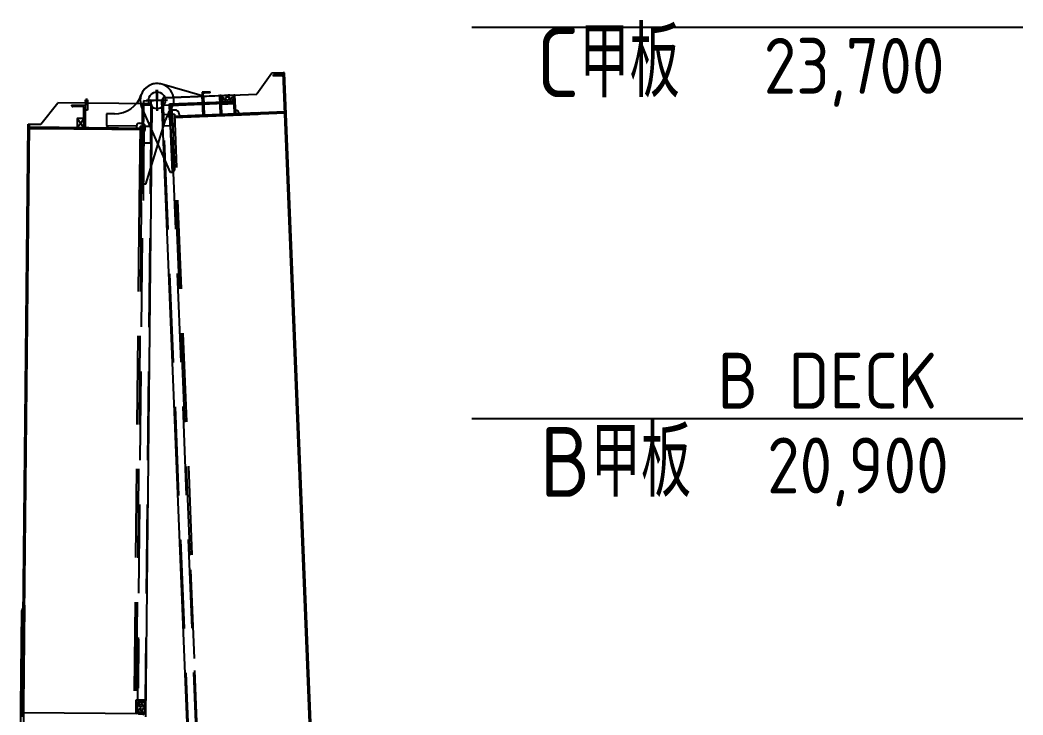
# Model space of a CAD drawing. Header units: millimetres. Extents: x -1838618 to -1600818, y -1770412 to -1553248.
# Drawn here: x -1799143 to -1791965, y -1644065 to -1639095 of the extents above; entities that cross this region are included whole.
import ezdxf

# ---------------------------------------------------------------- set-up
doc = ezdxf.new("R2010")
doc.units = ezdxf.units.MM
doc.header["$LTSCALE"] = 100
for name, pattern in [('$3$CENTER2', [28.575, 19.05, -3.175, 3.175, -3.175]), ('P2-1 SIDE$0$DASHED2', [9.525, 6.35, -3.175]), ('P2-1 SIDE$0$PHANTOM', [63.5, 31.75, -6.35, 6.35, -6.35, 6.35, -6.35]), ('P2-2 SIDE$0$DASHED2', [9.525, 6.35, -3.175]), ('P2-2 SIDE$0$PHANTOM', [63.5, 31.75, -6.35, 6.35, -6.35, 6.35, -6.35])]:
    doc.linetypes.add(name, pattern=pattern)
for name, color, linetype in [('$3$K1-CEN', 1, '$3$CENTER2'), ('K1-DIM', 1, 'Continuous'), ('P2-1 SIDE$0$HATCH', 42, 'Continuous'), ('P2-1 SIDE$0$K1-COMP_L', 140, 'P2-1 SIDE$0$PHANTOM'), ('P2-1 SIDE$0$K1-DASH', 2, 'P2-1 SIDE$0$DASHED2'), ('P2-1 SIDE$0$K1-DIM', 1, 'Continuous'), ('P2-2 SIDE$0$HATCH', 42, 'Continuous'), ('P2-2 SIDE$0$K1-COMP_L', 140, 'P2-2 SIDE$0$PHANTOM'), ('P2-2 SIDE$0$K1-DASH', 2, 'P2-2 SIDE$0$DASHED2'), ('P2-2 SIDE$0$K1-DIM', 1, 'Continuous')]:
    doc.layers.add(name, color=color, linetype=linetype)
doc.styles.get("Standard").update_dxf_attribs({"font": 'gbenor.shx', "width": 0.9, "bigfont": 'gbcbig.shx'})

# ---------------------------------------------------------------- blocks, each defined once
blk = doc.blocks.new('A$C76446EFD')
at = {"layer": '$3$K1-CEN', "color": 136}
for p, q in [((-12455.6, 8501.6), (-12461.7, 8651.5)), ((-12457.7, 8651.5), (-12459.3, 8501.5)), ((-12533.6, 8573.5), (-12383.7, 8579.6)), ((-12383.5, 8575.7), (-12533.5, 8577.3))]:
    blk.add_line(p, q, dxfattribs=at)
at = {"color": 136}
for p, q in [((-11635.8, 8770.1), (-11744.9, 8620.6)), ((-11555.9, 8773.4), (-11635.8, 8770.1)), ((-11545.9, 8773.8), (-11555.9, 8773.4)), ((-11318.2, 2930.2), (-11555.9, 8773.4)), ((-11308.2, 2930.6), (-11545.9, 8773.8)), ((-12134.7, 8607.7), (-12425.3, 8691.8)), ((-12404.3, 8593.7), (-11744.9, 8620.6)), ((-13290.3, 8405), (-13168.7, 8558.8)), ((-12513.7, 8552.1), (-13168.7, 8558.8)), ((-12190.8, 2852.7), (-12423.5, 8572.9)), ((-12129.1, 8469.8), (-12134.7, 8607.7)), ((-12126.7, 8608.8), (-12121.1, 8470.2)), ((-12819.5, 8480.2), (-12820.4, 8395.2)), ((-12763.5, 8479.6), (-12819.5, 8480.2)), ((-12362.6, 8060), (-12568.5, 8528.2)), ((-12538.6, 4167.1), (-12493.9, 8531.9)), ((-12349.5, 8475.9), (-12419.4, 8473)), ((-12352.1, 8540.8), (-12415.1, 8538.3)), ((-12349.5, 8475.9), (-12352.1, 8540.8)), ((-12330.7, 8506.7), (-12350.7, 8505.8)), ((-12334.5, 8476.5), (-12349.5, 8475.9)), ((-12337.5, 8476.4), (-12349.5, 8475.9)), ((-12349.5, 8475.9), (-12334, 8096.2)), ((-12334.5, 8476.5), (-12319, 8096.8)), ((-11734.4, 8485.9), (-12333.9, 8461.5)), ((-11734, 8475.9), (-12333.5, 8451.5)), ((-12299.5, 8477.9), (-12298.9, 8462.9)), ((-11900.3, 8506.2), (-11899.1, 8476.2)), ((-11869.1, 8477.4), (-11899.1, 8476.2)), ((-11734.4, 8485.9), (-11734, 8475.9)), ((-13423.6, 4166.1), (-13380.3, 8405.9)), ((-13413.3, 4196), (-13370.3, 8405.8)), ((-13380.3, 8405.9), (-13370.3, 8405.8)), ((-13370.3, 8405.8), (-13290.3, 8405)), ((-13029.9, 8446.3), (-13030.5, 8382.3)), ((-13026.8, 8449.3), (-12982.8, 8448.9)), ((-12979.9, 8445.8), (-12980.5, 8381.8)), ((-12585.2, 8412.8), (-12565.2, 8412.6)), ((-12539.6, 7977.3), (-12398.2, 8437.4)), ((-12348.9, 8460.9), (-12363.9, 8460.3)), ((-12363.9, 8460.3), (-12349.6, 8110.6)), ((-12347.6, 8060.6), (-12363.4, 8449.3)), ((-12348.3, 8445.9), (-12333.2, 8076.2)), ((-12129.1, 8469.8), (-12298.9, 8462.9)), ((-13180.5, 8383.9), (-13180.6, 8373.9)), ((-13180.6, 8373.9), (-12580.6, 8367.7)), ((-13180.5, 8383.9), (-12580.5, 8377.7)), ((-13027.5, 8379.3), (-12983.5, 8378.9)), ((-12820.4, 8395.2), (-12605.4, 8393)), ((-12820.4, 8395.2), (-12805.5, 8380)), ((-12805.5, 8380), (-12605.5, 8378)), ((-12605.4, 8393), (-12605.5, 8378)), ((-12580.4, 8392.7), (-12586, 7844.8)), ((-12580.4, 8392.7), (-12565.4, 8392.6)), ((-12571, 7844.6), (-12565.4, 8392.6)), ((-12565.9, 8342.6), (-12569.5, 7992.6)), ((-12565.5, 8377.6), (-12550.5, 8377.4)), ((-12565.4, 8392.6), (-12495.4, 8391.9)), ((-12555.8, 7859.5), (-12550.5, 8377.4)), ((-12554.6, 7977.5), (-12550.8, 8349.2)), ((-12545.4, 8392.4), (-12545.7, 8362.4)), ((-12347.6, 8060.6), (-12362.6, 8060)), ((-12334.6, 8111.2), (-12349.6, 8110.6)), ((-12347.6, 8060.6), (-12333.2, 8076.2)), ((-12554.6, 7977.5), (-12569.5, 7992.6)), ((-12539.6, 7977.3), (-12554.6, 7977.5)), ((-13415.5, 4961.5), (-13425.9, 4926.2)), ((-13419, 3636.1), (-13405.4, 4966)), ((-13407.4, 4966), (-13415.5, 4961.5)), ((-13407.4, 4968), (-13415.4, 4972.7)), ((-13407.4, 4968), (-13413.4, 4971.5)), ((-13407.4, 4968), (-13405.4, 4968)), ((-13407.4, 4968), (-13405.4, 4968)), ((-13407.4, 4966), (-13405.4, 4966)), ((-13405.4, 4966), (-13407.4, 4966)), ((-13439, 3634.7), (-13425.9, 4926.2)), ((-12617.7, 4737.9), (-12621.6, 4358)), ((-12602.7, 4737.8), (-12617.7, 4737.9)), ((-12606.6, 4357.8), (-12602.7, 4737.8)), ((-12587.9, 4722.6), (-12602.9, 4722.8)), ((-12602.9, 4722.8), (-12587.9, 4722.6)), ((-12591.5, 4372.6), (-12587.9, 4722.6)), ((-12606.6, 4357.8), (-12621.6, 4358)), ((-12591.5, 4372.6), (-12606.5, 4372.8)), ((-12606.5, 4372.8), (-12591.5, 4372.6)), ((-12608.4, 4187.8), (-12607.3, 4287.8)), ((-12607.3, 4287.8), (-12544.3, 4287.2)), ((-12599.5, 4268.7), (-12600.3, 4198.3)), ((-12555, 4279.3), (-12588.4, 4279.6)), ((-12538.4, 4187.1), (-13413.3, 4196))]:
    blk.add_line(p, q, dxfattribs=at)
for centre in [(-12458.7, 8576.5), (-12458.5, 8576.5)]:
    blk.add_circle(centre, 60, dxfattribs=at)
for centre, radius, start, end in [((-12458.7, 8576.5), 120, 73.86631, 203.74005), ((-12458.5, 8576.5), 120, 321.79931, 161.20437), ((-12761.4, 8679.6), 200, 269.41432, 341.20437), ((-12513.9, 8532.1), 20, 359.41432, 89.41432), ((-12403.5, 8573.8), 20, 92.3296, 182.3296), ((-12207, 8378.6), 200, 141.79931, 162.91228), ((-12349.5, 8475.9), 30, 92.3296, 272.3296), ((-12329.5, 8476.7), 30, 2.3296, 92.3296), ((-11899.1, 8476.2), 30, 2.3296, 92.3296), ((-13026.9, 8446.3), 3, 89.41432, 179.41432), ((-12982.9, 8445.9), 3, 359.41432, 89.41432), ((-12585.4, 8392.8), 20, 89.41432, 179.41432), ((-12565.4, 8392.6), 20, 359.41432, 89.41432), ((-13027.5, 8382.3), 3, 179.41432, 269.41432), ((-12983.5, 8381.9), 3, 269.41432, 359.41432), ((-12565.7, 8362.6), 20, 269.41432, 359.41432), ((-12588.5, 4268.6), 11, 89.41432, 179.41432), ((-12554.9, 4290.3), 11, 269.41432, 343.5877), ((-12611.3, 4198.4), 11, 285.24094, 359.41432)]:
    blk.add_arc(centre, radius, start, end, dxfattribs=at)
blk.add_open_spline([(-13415.4, 4972.7), (-13416.1, 4971.3), (-13418.7, 4967.1), (-13416.2, 4963.6), (-13415.5, 4961.5)], degree=3, knots=[0, 0, 0, 0, 4.406257, 9.373025, 9.373025, 9.373025, 9.373025], dxfattribs=at)
at = {"layer": 'K1-DIM', "color": 136}
for p, q in [((-12599.5, 4269.7), (-12600.3, 4197.7)), ((-12589.4, 4279.6), (-12599.5, 4269.7)), ((-12589.6, 4259.6), (-12589.7, 4250.6)), ((-12565.4, 4279.4), (-12589.4, 4279.6)), ((-12567.6, 4267.3), (-12577.7, 4269.3)), ((-12565.4, 4279.4), (-12549.4, 4283.4)), ((-12549, 4269.7), (-12555.3, 4271.9)), ((-12552.2, 4277.7), (-12555.2, 4276.6)), ((-12549.4, 4281.4), (-12549.4, 4283.4)), ((-12600.3, 4197.7), (-12590.4, 4187.6)), ((-12590.4, 4187.6), (-12566.4, 4187.4)), ((-12590.2, 4206.6), (-12590.1, 4216.6)), ((-12568.3, 4199.5), (-12578.4, 4197.7)), ((-12566.4, 4187.4), (-12550.4, 4184)), ((-12549.7, 4196.7), (-12556.1, 4194.6)), ((-12553.1, 4188.8), (-12556.1, 4189.9)), ((-12550.4, 4185), (-12550.4, 4184))]:
    blk.add_line(p, q, dxfattribs=at)
for centre, radius, start, end in [((-12584.7, 4250.6), 5, 179.41432, 335.77423), ((-12579.6, 4259.5), 10, 78.65938, 179.41432), ((-12575.9, 4233.5), 5, 114.38268, 244.44597), ((-12564.2, 4241.3), 17.5, 101.24214, 155.77423), ((-12584.1, 4251.7), 15, 294.38268, 337.72443), ((-12563.8, 4243.4), 7, 9.34252, 157.72443), ((-12568, 4262.9), 4.42, 275.20753, 84.81581), ((-12621, 4233.9), 65, 349.48613, 9.34252), ((-12554.5, 4274.3), 2.5, 108.10202, 250.72663), ((-12553.4, 4281.5), 4, 288.10202, 359.41432), ((-12550, 4266.9), 3, 7.47915, 70.72663), ((-12780.9, 4235.6), 236, 351.11362, 7.71502), ((-12580.8, 4206.7), 9.36, 180.57077, 284.98442), ((-12585.1, 4216.6), 5, 23.05442, 179.41432), ((-12564.4, 4225.4), 17.5, 203.05442, 257.58651), ((-12584.5, 4215.4), 15, 21.10422, 64.44597), ((-12564, 4223.4), 7, 201.10422, 349.48613), ((-12568.6, 4203.9), 4.42, 274.01284, 83.62112), ((-12555.3, 4192.3), 2.5, 108.10202, 250.72663), ((-12554.4, 4185.1), 4, 359.41432, 70.72663), ((-12550.7, 4199.6), 3, 288.10202, 351.3495)]:
    blk.add_arc(centre, radius, start, end, dxfattribs=at)
at = {"layer": 'P2-1 SIDE$0$HATCH', "color": 136}
for points in [[(-12595.8, 4722.7), (-12602.9, 4722.8), (-12602.8, 4729.9)], [(-12599.4, 4372.7), (-12606.5, 4372.8), (-12606.5, 4365.7)]]:
    blk.add_solid(points, dxfattribs=at)
at = {"layer": 'P2-1 SIDE$0$K1-COMP_L', "color": 136}
for p, q in [((-12971.5, 8573.8), (-12972.2, 8505.8)), ((-12955.6, 8565.6), (-12971.6, 8565.8)), ((-12955.5, 8573.6), (-12956.2, 8505.6)), ((-12956.2, 8505.6), (-12972.2, 8505.8))]:
    blk.add_line(p, q, dxfattribs=at)
for start, end in [(359.41432, 179.41432), (179.41432, 359.41432)]:
    blk.add_arc((-12963.5, 8573.7), 8, start, end, dxfattribs=at)
at = {"layer": 'P2-1 SIDE$0$K1-DASH', "color": 136}
for p, q in [((-13071.9, 8542.8), (-12971.9, 8541.8)), ((-12555.8, 8542.5), (-12599.3, 4287.7)), ((-12563.8, 8542.6), (-12565.4, 8392.6)), ((-12500.8, 8541.9), (-12563.8, 8542.6)), ((-12992, 8532), (-13062, 8532.7)), ((-12983.4, 8391.9), (-12982.1, 8521.9)), ((-12971.9, 8541.8), (-12973.5, 8381.8)), ((-12971.9, 8541.8), (-12973.4, 8387.8)), ((-12500.8, 8541.9), (-12544.3, 4287.2)), ((-13370.6, 8375.8), (-12580.6, 8367.7)), ((-13370.5, 8385.8), (-12580.5, 8377.7)), ((-12586, 7844.8), (-12623.4, 4188)), ((-12571, 7844.6), (-12608.4, 4187.8))]:
    blk.add_line(p, q, dxfattribs=at)
for centre, start, end in [((-13061.9, 8542.7), 179.41432, 269.41432), ((-12992.1, 8522), 359.41432, 89.41432), ((-12973.4, 8391.8), 179.41432, 269.41432)]:
    blk.add_arc(centre, 10, start, end, dxfattribs=at)
at = {"layer": 'P2-1 SIDE$0$K1-DIM', "color": 136}
for p, q in [((-12458, 8626.5), (-12459, 8526.5)), ((-12948.5, 8573.5), (-12978.5, 8573.8)), ((-12963.4, 8588.7), (-12963.7, 8558.7)), ((-12555.5, 8572), (-12558.6, 8272)), ((-12500.5, 8571.4), (-12555.5, 8572)), ((-12408.5, 8576), (-12508.5, 8577)), ((-12503.6, 8271.5), (-12500.5, 8571.4)), ((-13029.8, 8380.4), (-12980.8, 8448)), ((-13029.2, 8448.1), (-12981.4, 8379.8)), ((-12558.6, 8272), (-12503.6, 8271.5))]:
    blk.add_line(p, q, dxfattribs=at)
blk.add_circle((-12458.5, 8576.5), 60, dxfattribs=at)
at = {"layer": 'P2-2 SIDE$0$HATCH', "color": 136}
for points in [[(-12355.9, 8460.6), (-12348.9, 8460.9), (-12349.2, 8467.9)], [(-12341.7, 8110.9), (-12334.6, 8111.2), (-12334.4, 8104.1)]]:
    blk.add_solid(points, dxfattribs=at)
at = {"layer": 'P2-2 SIDE$0$K1-COMP_L', "color": 136}
for p, q in [((-12077.8, 8637), (-12135.8, 8634.7)), ((-12135.8, 8634.7), (-12129.1, 8469.8)), ((-12121.1, 8470.2), (-12127.2, 8622)), ((-12077.5, 8629.1), (-12122.4, 8627.2)), ((-12077.5, 8629.1), (-12122.4, 8627.2)), ((-12077.5, 8629.1), (-12077.8, 8637)), ((-11900.7, 8614.2), (-11908.7, 8613.9)), ((-11903.2, 8479), (-11908.7, 8613.9)), ((-11895.2, 8479.3), (-11900.7, 8614.2)), ((-12000.6, 8610.2), (-12008.6, 8609.8)), ((-12003.2, 8474.9), (-12008.6, 8609.8)), ((-11995.2, 8475.3), (-12000.6, 8610.2)), ((-11906.5, 8558.9), (-11998.4, 8555.2)), ((-11906.2, 8551), (-11998.1, 8547.2))]:
    blk.add_line(p, q, dxfattribs=at)
blk.add_arc((-12122.2, 8622.2), 5, 92.3296, 182.3296, dxfattribs=at)
at = {"layer": 'P2-2 SIDE$0$K1-DASH', "color": 136}
for p, q in [((-11555.5, 8763.4), (-11625.5, 8760.5)), ((-11625, 8748.5), (-11625.5, 8760.5)), ((-11555, 8751.4), (-11625, 8748.5)), ((-12185.5, 2894.9), (-12415.1, 8538.3)), ((-12130.5, 2897.2), (-12360.1, 8540.5)), ((-11544.5, 8493.6), (-12333.9, 8461.5)), ((-11544.1, 8483.6), (-12333.5, 8451.5)), ((-12221.2, 5323.5), (-12334, 8096.2)), ((-12206.2, 5324.1), (-12319, 8096.8)), ((-12191.2, 4584.1), (-12221.2, 5323.5)), ((-12123.2, 2912.5), (-12191.2, 4584.1))]:
    blk.add_line(p, q, dxfattribs=at)
at = {"layer": 'P2-2 SIDE$0$K1-DIM', "color": 136}
for p, q in [((-12456.6, 8526.6), (-12460.7, 8626.5)), ((-12508.6, 8574.5), (-12408.7, 8578.5)), ((-11954.7, 8612), (-12417.3, 8593.2)), ((-12417.3, 8593.2), (-12409.2, 8393.4)), ((-12370.5, 8550.1), (-11905.9, 8569)), ((-12364.2, 8395.2), (-12370.5, 8550.1)), ((-12370.5, 8550.1), (-12360.1, 8540.5)), ((-12360.1, 8540.5), (-11915.5, 8558.6)), ((-12000.8, 8589.1), (-12004.6, 8605)), ((-12003.6, 8605), (-12004.6, 8605)), ((-11999.8, 8565.2), (-12000.8, 8589.1)), ((-11989.4, 8555.6), (-11999.8, 8565.2)), ((-11999.7, 8602.5), (-11998.6, 8599.4)), ((-11992, 8606), (-11993.8, 8599.6)), ((-11988.6, 8587.6), (-11990.1, 8577.4)), ((-11915.5, 8558.6), (-11989.4, 8555.6)), ((-11979.8, 8566), (-11972.8, 8566.3)), ((-11965.9, 8586.9), (-11957, 8577.6)), ((-11941.4, 8587.9), (-11949.5, 8577.9)), ((-11925.9, 8568.2), (-11932.9, 8567.9)), ((-11918.9, 8590.4), (-11916.5, 8580.4)), ((-11917, 8609.1), (-11914.6, 8602.9)), ((-11905.9, 8569), (-11915.5, 8558.6)), ((-11909, 8606.2), (-11909.9, 8603)), ((-11906.9, 8593), (-11904.3, 8609.1)), ((-11906.9, 8593), (-11905.9, 8569)), ((-11905.3, 8609), (-11904.3, 8609.1)), ((-12354.2, 8395.6), (-12360.1, 8540.5)), ((-12409.2, 8393.4), (-12354.2, 8395.6))]:
    blk.add_line(p, q, dxfattribs=at)
for centre, radius, start, end in [((-12003.5, 8601), 4, 21.0173, 92.3296), ((-11996.2, 8600.3), 2.5, 201.0173, 343.64191), ((-11989.1, 8605.2), 3, 100.39443, 163.64191), ((-11980.2, 8576), 10, 171.57466, 272.3296), ((-11944.5, 8362.2), 250, 92.3296, 100.39443), ((-11983.7, 8586.8), 5, 12.16478, 171.57466), ((-11959.2, 8592.1), 20, 192.16478, 236.50519), ((-11973, 8571.3), 5, 272.3296, 56.50519), ((-11960.9, 8591.8), 7, 99.26151, 223.6244), ((-11951.5, 8534.5), 65, 85.3977, 99.26151), ((-11953.4, 8581.1), 5, 223.6244, 321.0348), ((-11944.5, 8362.2), 250, 84.26478, 92.3296), ((-11946.9, 8592.3), 7, 321.0348, 85.3977), ((-11933.1, 8572.9), 5, 128.15401, 272.3296), ((-11948.5, 8592.5), 20, 308.15401, 352.49442), ((-11923.7, 8589.3), 5, 13.08455, 172.49442), ((-11926.3, 8578.2), 10, 272.3296, 13.08455), ((-11919.8, 8608), 3, 21.0173, 84.26478), ((-11912.3, 8603.7), 2.5, 201.0173, 343.64191), ((-11905.2, 8605), 4, 92.3296, 163.64191)]:
    blk.add_arc(centre, radius, start, end, dxfattribs=at)

msp = doc.modelspace()

# ---------------------------------------------------------------- linework, layer by layer
at = {"color": 2}
for p, q in [((-1795910.1, -1639145.3), (-1791965, -1639145.3)), ((-1795910.1, -1639145.3), (-1791965, -1639145.3)), ((-1795910.1, -1641945.3), (-1791965, -1641945.3)), ((-1795910.1, -1641945.3), (-1791965, -1641945.3))]:
    msp.add_line(p, q, dxfattribs=at)

# ---------------------------------------------------------------- block references
msp.add_blockref('A$C76446EFD', (-1785704.3, -1648245.3))

# ---------------------------------------------------------------- texts
for s, height, p in [('C甲板', 500, (-1795447, -1639646.8)), ('23,700', 400, (-1793820.6, -1639622.4)), ('B DECK', 400, (-1794150.7, -1641874.2)), ('B甲板', 500, (-1795422.8, -1642505.1)), ('20,900', 400, (-1793796.4, -1642480.6))]:
    msp.add_text(s, height=height, dxfattribs=at).set_placement(p)

doc.saveas('drawing.dxf')
